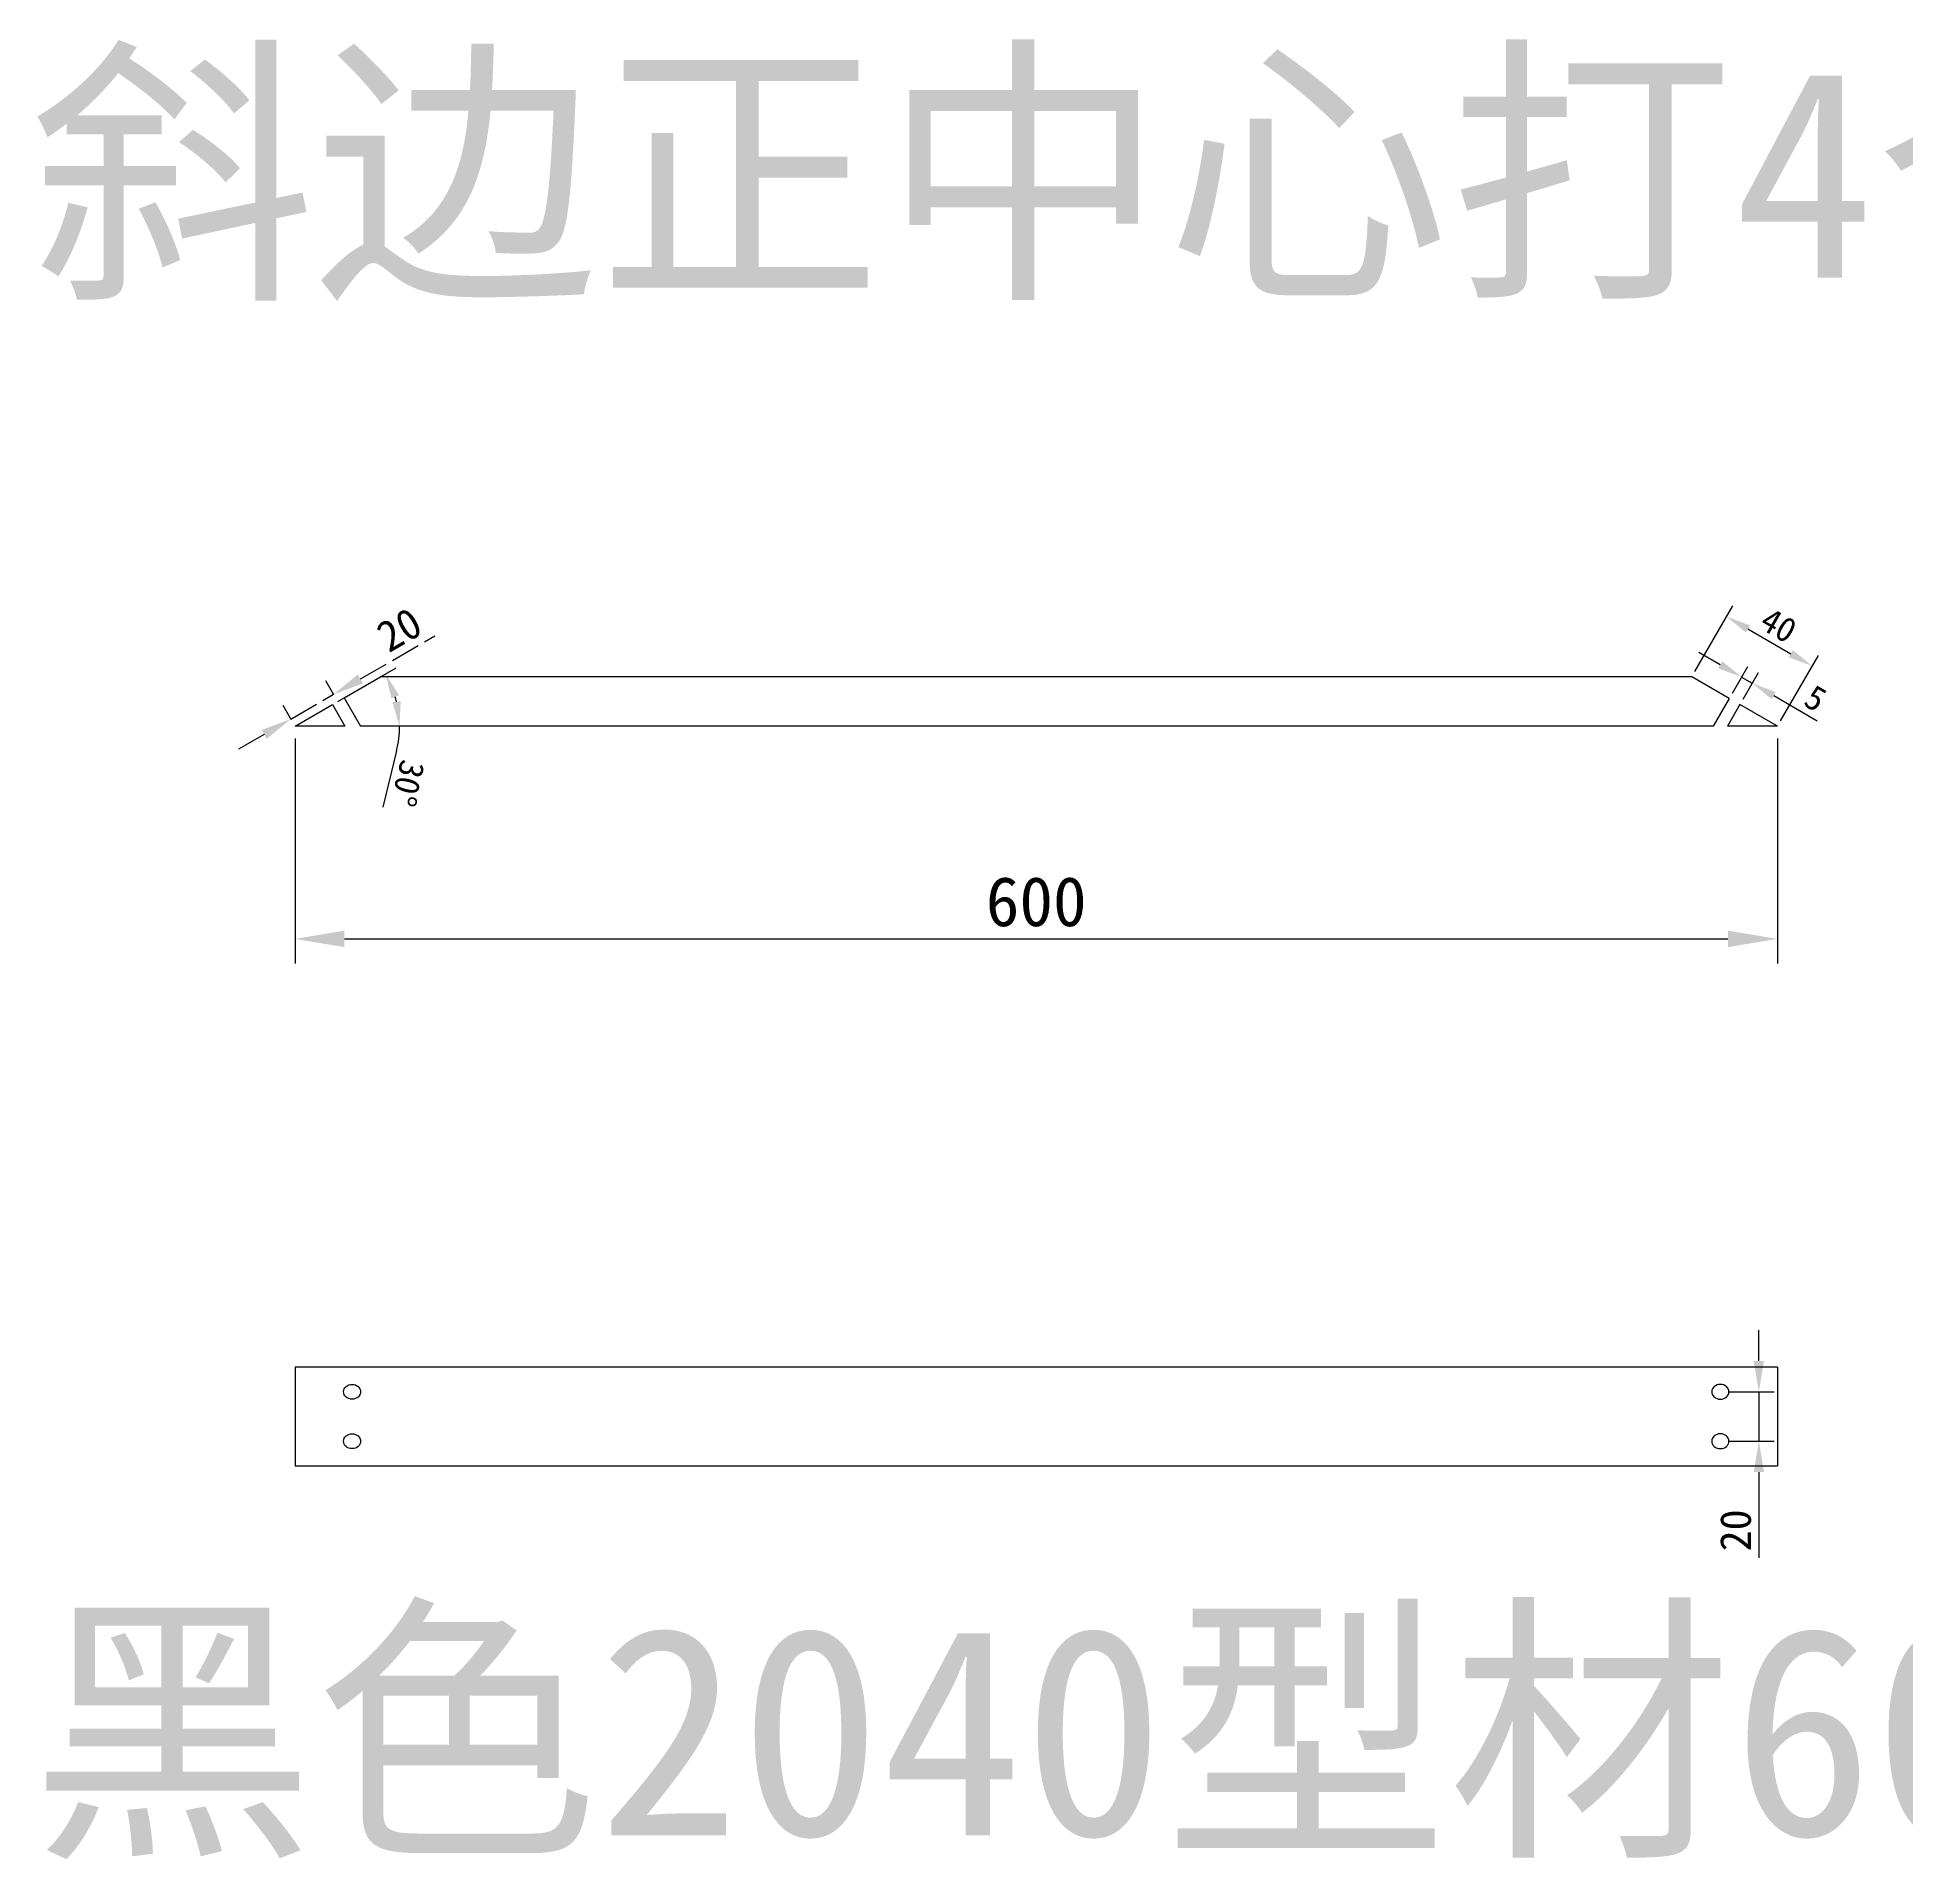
# Model space of a CAD drawing. Header units: millimetres. Extents: x 4699 to 7505, y 9276 to 12323.
# Drawn here: x 4699 to 5455, y 10052 to 10793 of the extents above; entities that cross this region are included whole.
import ezdxf

# ---------------------------------------------------------------- set-up
doc = ezdxf.new("R2010")
doc.units = ezdxf.units.MM
doc.linetypes.add('ACAD_ISO02W100', pattern=[15, 12, -3])
doc.styles.get("Standard").update_dxf_attribs({"font": 'SimSun.ttf'})
doc.dimstyles.new('ISO-25', dxfattribs={"dimtxt": 2.5, "dimasz": 2.5, "dimexe": 1.25, "dimexo": 0.625, "dimtad": 1, "dimtxsty": 'Standard', "dimcen": 2.5, "dimadec": 0, "dimazin": 0, "dimtfac": 1, "dimtmove": 0, "dimatfit": 3, "dimfxl": 1, "dimarcsym": 0})

# ---------------------------------------------------------------- blocks, each defined once
blk = doc.blocks.new('*D8')
at = {"color": 0, "lineweight": -2}
for p, q in [((5395.36, 10256.64), (5395.36, 10269.14)), ((5382.9, 10244.14), (5401.61, 10244.14)), ((5395.36, 10244.14), (5395.36, 10224.14)), ((5382.9, 10224.14), (5401.61, 10224.14)), ((5395.36, 10211.64), (5395.36, 10176.91))]:
    blk.add_line(p, q, dxfattribs=at)
at = {"color": 0}
for points in [[(5393.28, 10256.64), (5397.45, 10256.64), (5395.36, 10244.14)], [(5393.28, 10211.64), (5397.45, 10211.64), (5395.36, 10224.14)]]:
    blk.add_solid(points, dxfattribs=at)
at = {"layer": 'Defpoints', "color": 0}
for p in [(5379.77, 10244.14), (5379.77, 10224.14), (5395.36, 10224.14)]:
    blk.add_point(p, dxfattribs=at)
at = {"color": 0, "insert": (5385.99, 10188.03), "char_height": 12.5, "attachment_point": 5, "rotation": 90}
blk.add_mtext('20', dxfattribs=at)
blk = doc.blocks.new('*D15')
at = {"color": 0, "lineweight": -2}
for p, q in [((4802.87, 10508.6), (4802.87, 10417.51)), ((5402.87, 10508.6), (5402.87, 10417.51)), ((4822.87, 10427.51), (5382.87, 10427.51))]:
    blk.add_line(p, q, dxfattribs=at)
at = {"color": 0}
for points in [[(4822.87, 10430.85), (4822.87, 10424.18), (4802.87, 10427.51)], [(5382.87, 10430.85), (5382.87, 10424.18), (5402.87, 10427.51)]]:
    blk.add_solid(points, dxfattribs=at)
at = {"layer": 'Defpoints', "color": 0}
for p in [(4802.87, 10513.6), (5402.87, 10513.6), (5402.87, 10427.51)]:
    blk.add_point(p, dxfattribs=at)
at = {"color": 0, "insert": (5102.87, 10442.51), "char_height": 20, "attachment_point": 5}
blk.add_mtext('600', dxfattribs=at)
blk = doc.blocks.new('*D16')
at = {"color": 0, "lineweight": -2}
for p, q in [((4820.19, 10523.6), (4843.82, 10537.25)), ((4843.97, 10503.67), (4838.44, 10480.78))]:
    blk.add_line(p, q, dxfattribs=at)
for start, end in [(13.58036, 16.41964), (346.41964, 0)]:
    blk.add_arc((4802.87, 10513.6), 42.29, start, end, dxfattribs=at)
at = {"color": 0}
for points in [[(4841.9, 10524.9), (4844.96, 10526.21), (4839.49, 10534.75)], [(4845.63, 10523.73), (4842.32, 10523.34), (4845.16, 10513.6)]]:
    blk.add_solid(points, dxfattribs=at)
at = {"layer": 'Defpoints', "color": 0}
for p in [(4842.61, 10528.07), (4818.02, 10522.35), (4802.87, 10513.6), (4829.43, 10513.6), (5376.89, 10513.6)]:
    blk.add_point(p, dxfattribs=at)
at = {"color": 0, "insert": (4848.5, 10490.46), "char_height": 10, "attachment_point": 5, "rotation": 256.41964}
blk.add_mtext('30°', dxfattribs=at)
blk = doc.blocks.new('*D17')
at = {"color": 0, "lineweight": -2}
for p, q in [((5379.72, 10538.52), (5371.06, 10543.52)), ((5384.63, 10527.02), (5390.88, 10537.85)), ((5388.38, 10533.52), (5392.71, 10531.02)), ((5388.96, 10524.52), (5395.21, 10535.35)), ((5401.37, 10526.02), (5419.03, 10515.82))]:
    blk.add_line(p, q, dxfattribs=at)
at = {"color": 0}
for points in [[(5380.56, 10539.96), (5378.89, 10537.07), (5388.38, 10533.52)], [(5402.21, 10527.46), (5400.54, 10524.57), (5392.71, 10531.02)]]:
    blk.add_solid(points, dxfattribs=at)
at = {"layer": 'Defpoints', "color": 0}
for p in [(5383.38, 10524.85), (5392.71, 10531.02), (5387.71, 10522.35)]:
    blk.add_point(p, dxfattribs=at)
at = {"color": 0, "insert": (5418.28, 10524.91), "char_height": 10, "attachment_point": 5, "rotation": 330}
blk.add_mtext('5', dxfattribs=at)
blk = doc.blocks.new('*D18')
at = {"color": 0, "lineweight": -2}
for p, q in [((5369.48, 10535.77), (5384.8, 10562.31)), ((5390.96, 10552.98), (5408.28, 10542.98)), ((5404.12, 10515.77), (5419.44, 10542.31))]:
    blk.add_line(p, q, dxfattribs=at)
at = {"color": 0}
for points in [[(5391.79, 10554.42), (5390.13, 10551.54), (5382.3, 10557.98)], [(5409.12, 10544.42), (5407.45, 10541.54), (5416.94, 10537.98)]]:
    blk.add_solid(points, dxfattribs=at)
at = {"layer": 'Defpoints', "color": 0}
for p in [(5368.23, 10533.6), (5416.94, 10537.98), (5402.87, 10513.6)]:
    blk.add_point(p, dxfattribs=at)
at = {"color": 0, "insert": (5403.37, 10554.48), "char_height": 10, "attachment_point": 5, "rotation": 330}
blk.add_mtext('40', dxfattribs=at)
blk = doc.blocks.new('*D19')
at = {"color": 0, "linetype": 'ACAD_ISO02W100', "lineweight": -2}
for p, q in [((4829.33, 10532.78), (4859.4, 10550.14)), ((4818.63, 10526.31), (4815.38, 10531.94)), ((4801.18, 10516.53), (4818.5, 10526.53)), ((4801.31, 10516.31), (4798.06, 10521.94)), ((4790.35, 10510.28), (4779.53, 10504.03))]:
    blk.add_line(p, q, dxfattribs=at)
at = {"color": 0, "linetype": 'ACAD_ISO02W100'}
for points in [[(4828.28, 10534.58), (4830.37, 10530.97), (4818.5, 10526.53)], [(4789.31, 10512.08), (4791.4, 10508.47), (4801.18, 10516.53)]]:
    blk.add_solid(points, dxfattribs=at)
at = {"layer": 'Defpoints', "color": 0, "linetype": 'ACAD_ISO02W100'}
for p in [(4818.5, 10526.53), (4820.19, 10523.6), (4802.87, 10513.6)]:
    blk.add_point(p, dxfattribs=at)
at = {"color": 0, "linetype": 'ACAD_ISO02W100', "insert": (4845.09, 10552.7), "char_height": 12.5, "attachment_point": 5, "rotation": 30}
blk.add_mtext('20', dxfattribs=at)

msp = doc.modelspace()

# ---------------------------------------------------------------- linework, layer by layer
for p, q in [((4822.787, 10525.103), (4837.509, 10533.603)), ((5368.227, 10533.603), (4837.509, 10533.603)), ((5383.382, 10524.853), (5368.227, 10533.603)), ((4822.787, 10525.103), (4829.426, 10513.603)), ((5383.382, 10524.853), (5376.887, 10513.603)), ((4802.868, 10513.603), (4818.023, 10522.353)), ((4818.023, 10522.353), (4823.075, 10513.603)), ((5387.712, 10522.353), (5382.661, 10513.603)), ((5402.868, 10513.603), (5387.712, 10522.353)), ((4823.075, 10513.603), (4802.868, 10513.603)), ((5376.887, 10513.603), (4829.426, 10513.603)), ((5402.868, 10513.603), (5382.661, 10513.603)), ((5402.868, 10254.137), (4802.868, 10254.137)), ((4802.868, 10254.137), (4802.868, 10214.137)), ((5402.868, 10254.137), (5402.868, 10214.137)), ((4802.868, 10214.137), (5402.868, 10214.137))]:
    msp.add_line(p, q)
for centre in [(4825.962, 10244.137), (4825.962, 10224.137)]:
    msp.add_ellipse(centre, major_axis=(-3.464, 0), ratio=0.8660254)
at = {"extrusion": (0, 0, -1)}
for centre in [(5379.774, 10244.137), (5379.774, 10224.137)]:
    msp.add_ellipse(centre, major_axis=(3.464, 0), ratio=0.8660254, dxfattribs=at)

# ---------------------------------------------------------------- texts
for s, p in [('斜边正中心打4个M5的孔以固定在4040上', (4695.826, 10695.205)), ('黑色2040型材600MM长度，3根', (4695.826, 10064.599))]:
    msp.add_text(s, height=84.21763).set_placement(p)

# ---------------------------------------------------------------- dimensions: what is measured, and where the dimension line sits
at = {"linetype": 'ACAD_ISO02W100'}
dim = msp.add_aligned_dim(p1=(4802.868, 10513.603), p2=(4820.188, 10523.603), distance=3.376, dimstyle='ISO-25', override={"dimscale": 0}, dxfattribs=at)
dim.commit()
dim.dimension.update_dxf_attribs({"geometry": '*D19', "text_midpoint": (4845.086, 10552.701)})
for p1, p2, distance, picture, middle in [((5368.227, 10533.603), (5402.868, 10513.603), 28.148, '*D18', (5403.371, 10554.475)), ((5383.382, 10524.853), (5387.712, 10522.353), 10.003, '*D17', (5418.283, 10524.914))]:
    dim = msp.add_aligned_dim(p1=p1, p2=p2, distance=distance, dimstyle='ISO-25', override={"dimscale": 0})
    dim.commit()
    dim.dimension.update_dxf_attribs({"geometry": picture, "text_midpoint": middle})
dim = msp.add_angular_dim_2l(base=(4842.607, 10528.067), line1=((5376.887, 10513.603), (4829.426, 10513.603)), line2=((4802.868, 10513.603), (4818.023, 10522.353)), dimstyle='ISO-25', override={"dimscale": 0})
dim.commit()
dim.dimension.update_dxf_attribs({"geometry": '*D16', "text_midpoint": (4848.499, 10490.463)})
dim = msp.add_linear_dim(base=(5402.868, 10427.513), p1=(4802.868, 10513.603), p2=(5402.868, 10513.603), dimstyle='ISO-25', override={"dimscale": 0})
dim.commit()
dim.dimension.update_dxf_attribs({"geometry": '*D15', "text_midpoint": (5102.868, 10442.513)})
dim = msp.add_linear_dim(base=(5395.364, 10224.137), p1=(5379.774, 10244.137), p2=(5379.774, 10224.137), angle=90, dimstyle='ISO-25', override={"dimscale": 0})
dim.commit()
dim.dimension.update_dxf_attribs({"geometry": '*D8', "text_midpoint": (5385.989, 10188.026)})

doc.saveas('drawing.dxf')
